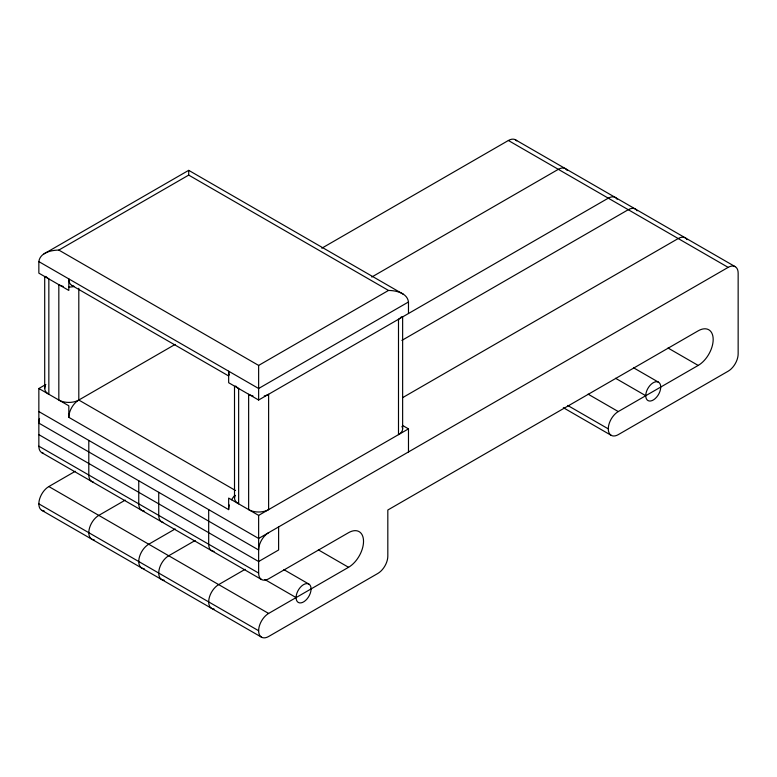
<?xml version="1.0" encoding="UTF-8"?>
<svg xmlns="http://www.w3.org/2000/svg" width="777" height="777" viewBox="0 0 777 777"><rect width="100%" height="100%" fill="white"/><g stroke="black" fill="none" stroke-linecap="round" stroke-linejoin="round"><path stroke-width="1.17" d="M44.707 388.5L44.707 276.748M234.508 498.086L234.508 386.334M402.632 428.875L402.632 317.123M73.339 285.955A14.132 8.159 -60 0 1 68.823 278.914L68.823 290.443L38.85 273.145L38.85 261.606C40.025 252.612 51.224 250.165 58.829 250.077L188.704 175.097L388.5 290.443C396.105 290.53 407.303 292.987 408.479 301.981L408.479 313.519M44.027 253.856L188.704 170.338L403.302 294.23M43.376 453.224A14.132 8.159 -60 0 1 38.85 446.173L38.85 388.5L45.843 384.46M321.814 248.203L508.381 140.491A14.132 8.159 -60 0 1 516.744 140.89M63.209 286.392A14.132 8.159 0 0 1 58.829 284.683L58.829 400.038A14.132 8.159 0 0 0 78.807 400.038L175.165 344.405M371.765 277.039L558.333 169.328A14.132 8.159 -60 0 1 567.2 170.445M44.25 510.984A14.132 8.159 -60 0 1 39.132 500.961A14.132 8.159 -60 0 1 48.844 486.548L75.291 471.28M58.829 250.077L258.634 365.423L388.5 290.443M408.479 301.981L258.634 388.5L38.85 261.606M229.361 375.038A14.132 8.159 -60 0 1 228.661 371.192L228.661 382.731L258.634 400.029L608.284 198.164A14.132 8.159 -60 0 1 617.152 199.281M125.243 500.116L98.786 515.394A14.132 8.159 -60 0 0 89.083 529.807A14.132 8.159 -60 0 0 94.202 539.821M401.864 340.413L628.263 209.703A14.132 8.159 -60 0 1 637.13 210.82M175.194 528.952L148.737 544.23A14.132 8.159 -60 0 0 139.034 558.644A14.132 8.159 -60 0 0 144.153 568.657M402.554 397.688L678.214 238.539A14.132 8.159 -60 0 1 687.082 239.656M195.173 540.491L168.716 555.759A14.132 8.159 -60 0 0 159.013 570.172A14.132 8.159 -60 0 0 164.132 580.196M38.85 388.5L68.823 405.798L68.823 417.336L228.661 509.625L228.661 498.086L258.634 515.384L408.479 428.875L408.479 451.942M567.696 405.439L608.284 428.875A14.132 8.159 -60 0 0 618.269 434.644L728.156 371.202A14.132 8.159 -60 0 0 738.15 353.894L738.15 273.145A14.132 8.159 -60 0 0 728.156 267.375L258.634 538.461L38.85 411.567M245.124 569.327L218.667 584.605A14.132 8.159 -60 0 0 208.964 599.018A14.132 8.159 -60 0 0 214.083 609.032M608.284 428.875A14.132 8.159 -60 0 1 618.269 411.567L698.193 365.433A21.193 12.238 -60 0 0 713.179 339.471A21.193 12.238 -60 0 0 698.193 330.827L387.82 510.013L387.82 556.157A14.132 8.159 -60 0 1 377.836 573.455L268.619 636.509A14.132 8.159 -60 0 1 258.634 630.739A14.132 8.159 -60 0 1 268.619 613.442L348.543 567.297A21.193 12.238 -60 0 0 363.529 541.346A21.193 12.238 -60 0 0 348.543 532.692L268.619 578.836A14.132 8.159 -60 0 1 258.634 573.067L38.85 446.173M515.442 139.792L735.227 266.676M508.381 140.491L728.156 267.375M668.016 348.009L698.193 365.433M633.556 367.793L658.537 382.206A10.596 6.119 -60 0 1 655.176 398.62A10.596 6.119 -60 0 1 645.998 393.327A10.596 6.119 -60 0 1 658.537 382.206M615.569 378.282L645.745 395.707M588.092 394.153L618.269 411.567M563.335 407.702L611.208 435.343M402.486 425.407L408.479 428.875M71.746 285.382L228.516 375.883M78.807 288.286L78.807 400.038L235.518 490.51M318.366 549.873L348.543 567.297M283.906 569.658L308.887 584.081A10.596 6.119 -60 0 1 305.526 600.495A10.596 6.119 -60 0 1 296.348 595.192A10.596 6.119 -60 0 1 308.887 584.081M38.85 434.644L258.634 561.528L278.613 549.99L278.613 526.923M264.87 579.555L296.095 597.581M41.773 452.641L261.558 579.535M48.844 486.548L268.619 613.442M38.85 503.855L258.634 630.739M41.773 510.324L261.558 637.208M258.634 365.423L258.634 400.029M258.634 515.384L258.634 573.067M208.683 509.625L208.683 544.23A14.132 8.159 -60 0 0 214.083 551.359M188.704 170.396L188.704 175.097M158.731 492.317L158.731 515.384A14.132 8.159 -60 0 0 163.257 522.435M138.753 480.778L138.753 503.855A14.132 8.159 -60 0 0 144.153 510.984M88.801 440.404L88.801 475.019A14.132 8.159 -60 0 0 93.327 482.061M268.619 532.692A14.132 8.159 -60 0 0 258.634 549.99L38.85 423.106A14.132 8.159 -60 0 1 39.549 418.453M74.427 286.392A14.132 8.159 0 0 1 68.823 287.072M264.238 395.979A14.132 8.159 0 0 0 268.619 394.269L268.619 509.625A14.132 8.159 0 0 1 248.64 509.625L248.64 394.269A14.132 8.159 0 0 0 253.02 395.979M401.466 316.754A14.132 8.159 0 0 1 398.494 319.289L398.494 434.644A14.132 8.159 0 0 0 401.962 426.398M235.178 495.609A14.132 8.159 0 0 0 238.646 503.855L238.646 388.5A14.132 8.159 0 0 1 235.674 385.965M45.367 386.023A14.132 8.159 0 0 0 48.844 394.269L48.844 278.914A14.132 8.159 0 0 1 45.862 276.379M68.823 417.336A14.132 8.159 -60 0 1 78.807 400.038M228.661 509.625A14.132 8.159 -60 0 1 229.361 504.972M231.585 499.776A14.132 8.159 -60 0 1 234.975 495.25"/></g></svg>
